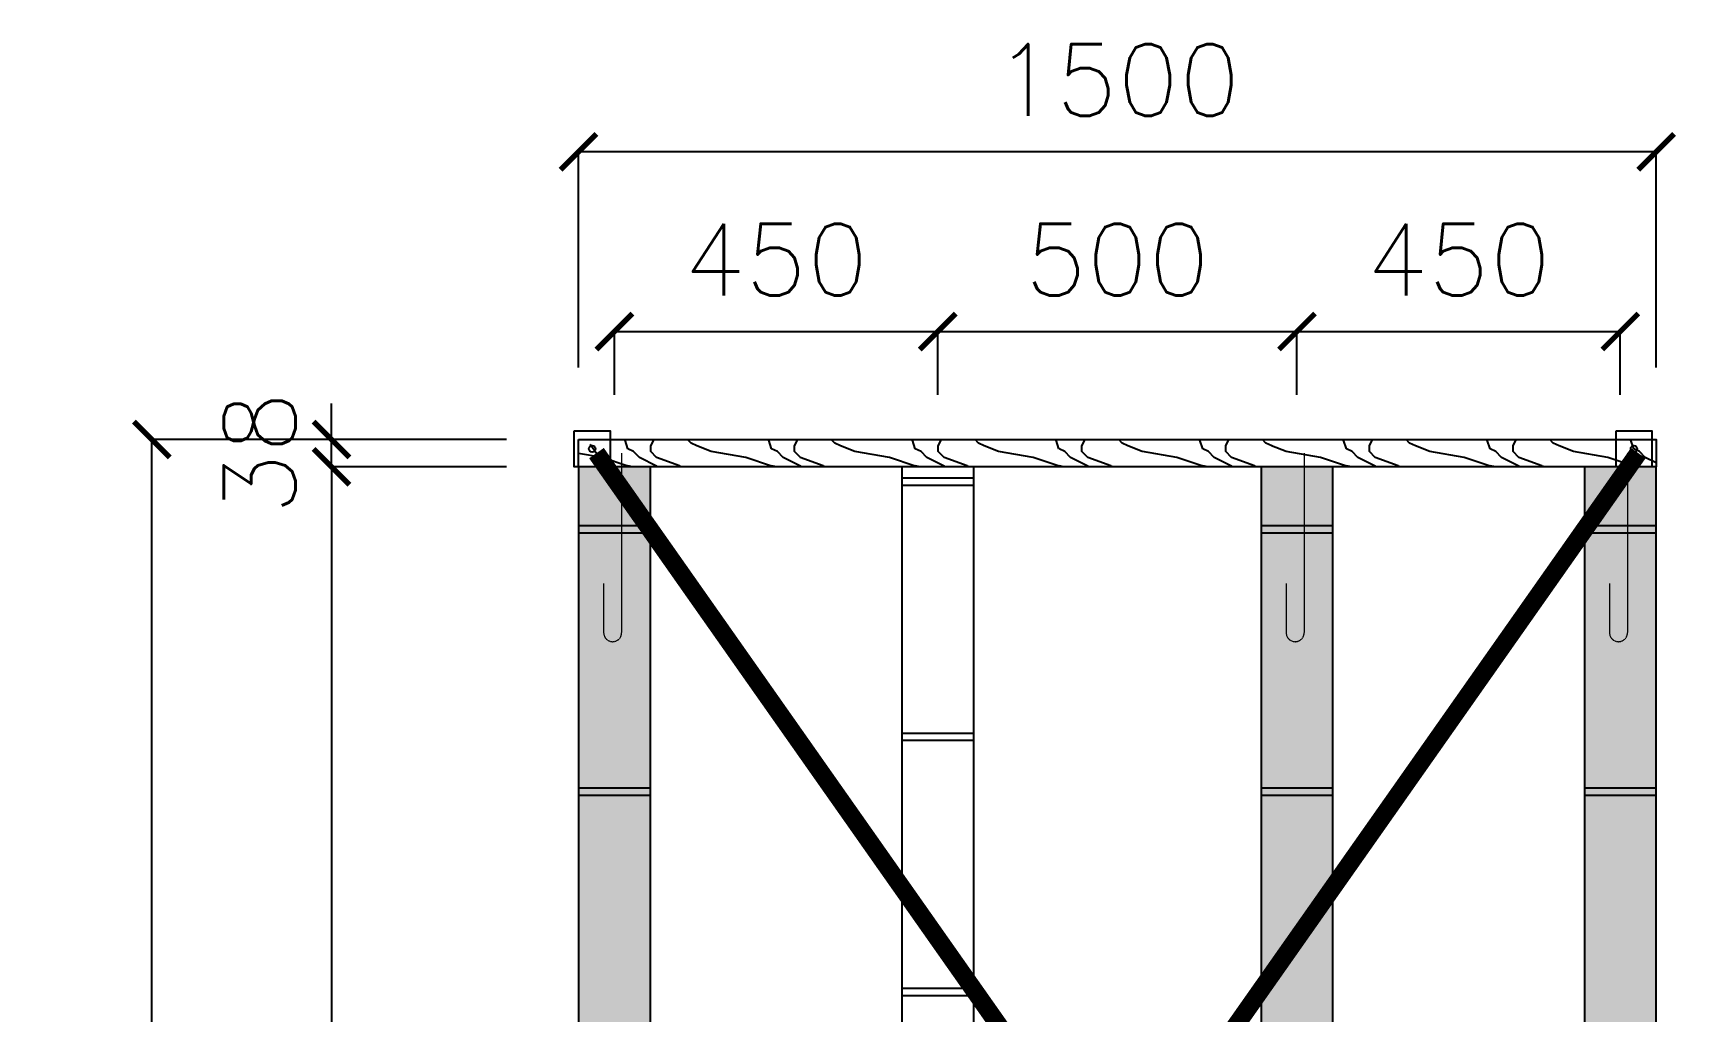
# Model space of a CAD drawing. Header units: inches. Extents: x 33 to 4252, y 11 to 9278.
# Drawn here: x 1245 to 3532, y 5564 to 6926 of the extents above; entities that cross this region are included whole.
import ezdxf

# ---------------------------------------------------------------- set-up
doc = ezdxf.new("R2010")
doc.units = ezdxf.units.IN
doc.header["$MEASUREMENT"] = 0
doc.set_wipeout_variables(frame=1)
doc.linetypes.add('HIDDEN2', pattern=[4.7625, 3.175, -1.5875])
doc.layers.get('Defpoints').update_dxf_attribs({"color": 36, "true_color": 0x703800})
doc.layers.add('.', color=5, linetype='Continuous', lineweight=70)
for name, color, linetype in [('0-S1', 1, 'Continuous'), ('0-S2', 2, 'Continuous'), ('0-S8', 8, 'Continuous'), ('1CO', 1, 'Continuous'), ('A-DIMENSIONS', 30, 'Continuous'), ('A-Hatch', 8, 'Continuous'), ('A-WALL', 4, 'Continuous'), ('AR-Bamboo Stud', 2, 'Continuous'), ('AR-Flatbar', 143, 'Continuous'), ('AR-Panels', 4, 'Continuous'), ('AR-Timber Plate', 3, 'Continuous'), ('Bolts', 4, 'HIDDEN2')]:
    doc.layers.add(name, color=color, linetype=linetype)
doc.layers.add('VP', color=7, linetype='Continuous', plot=False)
doc.styles.add('LEROY', font='simplex.shx')
doc.dimstyles.new('DIM100', dxfattribs={"dimscale": 0, "dimtxt": 220, "dimasz": 180, "dimexe": 220, "dimexo": 250, "dimgap": 1, "dimtad": 1, "dimtoh": 1, "dimlfac": 0.001, "dimzin": 1, "dimdsep": 46, "dimtxsty": 'LEROY', "dimblk1": 'ORIGIN', "dimblk2": 'ORIGIN', "dimsah": 1, "dimcen": 0.18, "dimclrd": 30, "dimclre": 30, "dimclrt": 7, "dimazin": 0, "dimtfac": 1, "dimtix": 1, "dimtmove": 1, "dimatfit": 3, "dimfxl": 1, "dimtvp": 1, "dimtolj": 2, "dimtzin": 0, "dimarcsym": 0})

# ---------------------------------------------------------------- blocks, each defined once
blk = doc.blocks.new('_ArchTick')
at = {"color": 0, "linetype": 'ByBlock', "const_width": 0.15}
blk.add_lwpolyline([(-0.5, -0.5), (0.5, 0.5)], dxfattribs=at)
blk = doc.blocks.new('*D32')
at = {"layer": 'A-DIMENSIONS', "color": 30, "transparency": 16777216}
for p, q in [((1904.7, 6321.7), (1660.9, 6321.7)), ((1660.9, 6321.7), (1660.9, 4297.7)), ((1904.7, 4297.7), (1660.9, 4297.7))]:
    blk.add_line(p, q, dxfattribs=at)
at = {"layer": 'Defpoints', "color": 0, "transparency": 16777216}
for p in [(2004.7, 6321.7), (1660.9, 4297.7), (2004.7, 4297.7)]:
    blk.add_point(p, dxfattribs=at)
at = {"layer": 'A-DIMENSIONS', "color": 30, "transparency": 16777216, "xscale": 50, "yscale": 50, "zscale": 50}
for p, rotation in [((1660.9, 6321.7), 90), ((1660.9, 4297.7), 270)]:
    blk.add_blockref('_ArchTick', p, dxfattribs=dict(at, rotation=rotation))
at = {"layer": 'A-DIMENSIONS', "color": 3, "transparency": 16777216, "insert": (1560.9, 5309.7), "char_height": 100, "attachment_point": 5, "rotation": 90, "style": 'LEROY'}
blk.add_mtext('\\A2;2024', dxfattribs=at)
blk = doc.blocks.new('*D34')
at = {"layer": 'A-DIMENSIONS', "color": 30, "transparency": 16777216}
for p, q in [((1660.9, 6359.7), (1660.9, 6409.7)), ((1904.7, 6359.7), (1660.9, 6359.7)), ((1660.9, 6321.7), (1660.9, 6359.7)), ((1904.7, 6321.7), (1660.9, 6321.7)), ((1660.9, 6321.7), (1660.9, 6271.7))]:
    blk.add_line(p, q, dxfattribs=at)
at = {"layer": 'Defpoints', "color": 0, "transparency": 16777216}
for p in [(1660.9, 6359.7), (2004.7, 6359.7), (2004.7, 6321.7)]:
    blk.add_point(p, dxfattribs=at)
at = {"layer": 'A-DIMENSIONS', "color": 30, "transparency": 16777216, "xscale": 50, "yscale": 50, "zscale": 50}
for p, rotation in [((1660.9, 6359.7), 270), ((1660.9, 6321.7), 90)]:
    blk.add_blockref('_ArchTick', p, dxfattribs=dict(at, rotation=rotation))
at = {"layer": 'A-DIMENSIONS', "color": 3, "transparency": 16777216, "insert": (1560.9, 6340.7), "char_height": 100, "attachment_point": 5, "rotation": 90, "style": 'LEROY'}
blk.add_mtext('\\A2;38', dxfattribs=at)
blk = doc.blocks.new('*D35')
at = {"layer": 'A-DIMENSIONS', "color": 30, "transparency": 16777216}
for p, q in [((2054.7, 6421.7), (2054.7, 6510)), ((2054.7, 6510), (2504.7, 6510)), ((2504.7, 6421.7), (2504.7, 6510))]:
    blk.add_line(p, q, dxfattribs=at)
at = {"layer": 'Defpoints', "color": 0, "transparency": 16777216}
for p in [(2504.7, 6510), (2054.7, 6321.7), (2504.7, 6321.7)]:
    blk.add_point(p, dxfattribs=at)
at = {"layer": 'A-DIMENSIONS', "color": 30, "transparency": 16777216, "xscale": 50, "yscale": 50, "zscale": 50, "rotation": 180}
blk.add_blockref('_ArchTick', (2054.7, 6510), dxfattribs=at)
at = {"layer": 'A-DIMENSIONS', "color": 30, "transparency": 16777216, "xscale": 50, "yscale": 50, "zscale": 50}
blk.add_blockref('_ArchTick', (2504.7, 6510), dxfattribs=at)
at = {"layer": 'A-DIMENSIONS', "color": 3, "transparency": 16777216, "insert": (2279.7, 6610), "char_height": 100, "attachment_point": 5, "style": 'LEROY'}
blk.add_mtext('\\A2;450', dxfattribs=at)
blk = doc.blocks.new('*D36')
at = {"layer": 'A-DIMENSIONS', "color": 30, "transparency": 16777216}
for p, q in [((2504.7, 6421.7), (2504.7, 6510)), ((2504.7, 6510), (3004.7, 6510)), ((3004.7, 6421.7), (3004.7, 6510))]:
    blk.add_line(p, q, dxfattribs=at)
at = {"layer": 'Defpoints', "color": 0, "transparency": 16777216}
for p in [(3004.7, 6510), (2504.7, 6321.7), (3004.7, 6321.7)]:
    blk.add_point(p, dxfattribs=at)
at = {"layer": 'A-DIMENSIONS', "color": 30, "transparency": 16777216, "xscale": 50, "yscale": 50, "zscale": 50, "rotation": 180}
blk.add_blockref('_ArchTick', (2504.7, 6510), dxfattribs=at)
at = {"layer": 'A-DIMENSIONS', "color": 30, "transparency": 16777216, "xscale": 50, "yscale": 50, "zscale": 50}
blk.add_blockref('_ArchTick', (3004.7, 6510), dxfattribs=at)
at = {"layer": 'A-DIMENSIONS', "color": 3, "transparency": 16777216, "insert": (2754.7, 6610), "char_height": 100, "attachment_point": 5, "style": 'LEROY'}
blk.add_mtext('\\A2;500', dxfattribs=at)
blk = doc.blocks.new('*D37')
at = {"layer": 'A-DIMENSIONS', "color": 30, "transparency": 16777216}
for p, q in [((2004.7, 6459.7), (2004.7, 6760)), ((3504.7, 6760), (2004.7, 6760)), ((3504.7, 6459.7), (3504.7, 6760))]:
    blk.add_line(p, q, dxfattribs=at)
at = {"layer": 'Defpoints', "color": 0, "transparency": 16777216}
for p in [(2004.7, 6760), (2004.7, 6359.7), (3504.7, 6359.7)]:
    blk.add_point(p, dxfattribs=at)
at = {"layer": 'A-DIMENSIONS', "color": 30, "transparency": 16777216, "xscale": 50, "yscale": 50, "zscale": 50, "rotation": 180}
blk.add_blockref('_ArchTick', (2004.7, 6760), dxfattribs=at)
at = {"layer": 'A-DIMENSIONS', "color": 30, "transparency": 16777216, "xscale": 50, "yscale": 50, "zscale": 50}
blk.add_blockref('_ArchTick', (3504.7, 6760), dxfattribs=at)
at = {"layer": 'A-DIMENSIONS', "color": 3, "transparency": 16777216, "insert": (2754.7, 6860), "char_height": 100, "attachment_point": 5, "style": 'LEROY'}
blk.add_mtext('\\A2;1500', dxfattribs=at)
blk = doc.blocks.new('*D38')
at = {"layer": 'A-DIMENSIONS', "color": 30, "transparency": 16777216}
for p, q in [((1904.7, 6359.8), (1410.9, 6359.8)), ((1410.9, 4259.7), (1410.9, 6359.8)), ((1904.7, 4259.7), (1410.9, 4259.7))]:
    blk.add_line(p, q, dxfattribs=at)
at = {"layer": 'Defpoints', "color": 0, "transparency": 16777216}
for p in [(1410.9, 6359.8), (2004.7, 6359.8), (2004.7, 4259.7)]:
    blk.add_point(p, dxfattribs=at)
at = {"layer": 'A-DIMENSIONS', "color": 30, "transparency": 16777216, "xscale": 50, "yscale": 50, "zscale": 50}
for p, rotation in [((1410.9, 6359.8), 90), ((1410.9, 4259.7), 270)]:
    blk.add_blockref('_ArchTick', p, dxfattribs=dict(at, rotation=rotation))
at = {"layer": 'A-DIMENSIONS', "color": 3, "transparency": 16777216, "insert": (1310.9, 5309.7), "char_height": 100, "attachment_point": 5, "rotation": 90, "style": 'LEROY'}
blk.add_mtext('\\A2;2100', dxfattribs=at)
blk = doc.blocks.new('A$C62F95397')
at = {"layer": 'Bolts', "lineweight": 0, "ltscale": 0.25}
for p, q in [((25, 262.5), (25, 12.5)), ((0, 80.8), (0, 12.5))]:
    blk.add_line(p, q, dxfattribs=at)
blk.add_arc((12.5, 12.5), 12.5, 180, 0, dxfattribs=at)
blk = doc.blocks.new('N2N')
blk.add_wipeout([(98002.7, -26144.8), (97902.7, -26144.8), (97902.7, -28168.8), (98002.7, -28168.8)]).dxf.layer = '0-S8'
at = {"layer": '.', "linetype": 'Continuous'}
h = blk.add_hatch(dxfattribs=at)
h.set_pattern_fill('DOTS', color=8, scale=10)
h.set_pattern_definition([(0, (7e-06, 48.67), (7.9375, 15.875), [0, -15.875])])
h.paths.add_polyline_path([(98002.7, -26144.8), (97902.7, -26144.8), (97902.7, -28168.8), (98002.7, -28168.8)])
at = {"layer": '0-S1'}
h = blk.add_hatch(dxfattribs=at)
h.set_pattern_fill('_USER', color=256, scale=365, pattern_type=0)
h.set_pattern_definition([(0, (97902.7, -25880.27), (0, 365), [])])
edge = h.paths.add_edge_path()
edge.add_line((97902.7, -26144.8), (98002.7, -26144.8))
edge.add_line((98002.7, -26117.1), (98002.7, -28118.8))
edge.add_line((98002.7, -28118.8), (97902.7, -28118.8))
edge.add_line((97902.7, -28118.8), (97902.7, -26121.8))
h = blk.add_hatch(dxfattribs=at)
h.set_pattern_fill('_USER', color=256, scale=365, pattern_type=0)
h.set_pattern_definition([(0, (97902.7, -25890.27), (0, 365), [])])
edge = h.paths.add_edge_path()
edge.add_line((97902.7, -26144.8), (98002.7, -26144.8))
edge.add_line((98002.7, -26124.9), (98002.7, -28138.8))
edge.add_line((98002.7, -28138.8), (97902.7, -28138.8))
edge.add_line((97902.7, -28138.8), (97902.7, -26135.8))
at = {"layer": '0-S2'}
blk.add_lwpolyline([(98002.7, -26144.8), (97902.7, -26144.8), (97902.7, -28168.8), (98002.7, -28168.8)], close=True, dxfattribs=at)
at = {"layer": 'Bolts', "ltscale": 0.5}
blk.add_line((97952.6, -28168.8), (97952.6, -27568.8), dxfattribs=at)
at = {"layer": 'Bolts'}
blk.add_blockref('A$C62F95397', (97937.6, -26388.2), dxfattribs=at)
blk = doc.blocks.new('BFGGBN')
at = {"layer": '1CO'}
blk.add_circle((6736.6, -34195.3), 4.5, dxfattribs=at)
at = {"layer": 'Defpoints'}
blk.add_lwpolyline([(6711.6, -34170.3), (6761.6, -34170.3), (6761.6, -34220.3), (6711.6, -34220.3)], close=True, dxfattribs=at)
blk = doc.blocks.new('Type B')
at = {"layer": '0-S1'}
h = blk.add_hatch(dxfattribs=at)
h.set_pattern_fill('_USER', color=256, scale=355, pattern_type=0)
h.set_pattern_definition([(0, (10628.1, 16236), (0, 355), [])])
edge = h.paths.add_edge_path()
edge.add_line((9748.3, 18210), (9848.3, 18210))
edge.add_line((9848.3, 18190.6), (9848.3, 16216))
edge.add_line((9848.3, 16216), (9748.3, 16216))
edge.add_line((9748.3, 16216), (9748.3, 18189.5))
h = blk.add_hatch(dxfattribs=at)
h.set_pattern_fill('_USER', color=256, scale=355, pattern_type=0)
h.set_pattern_definition([(0, (10628.1, 16246), (0, 355), [])])
edge = h.paths.add_edge_path()
edge.add_line((9748.3, 18210), (9848.3, 18210))
edge.add_line((9848.3, 18210), (9848.3, 16236))
edge.add_line((9848.3, 16236), (9748.3, 16236))
edge.add_line((9748.3, 16236), (9748.3, 18210))
at = {"layer": 'AR-Bamboo Stud'}
blk.add_lwpolyline([(9848.3, 18210), (9748.3, 18210), (9748.3, 16186), (9848.3, 16186)], close=True, dxfattribs=at)
blk = doc.blocks.new('1500 PANEL')
at = {"layer": 'AR-Bamboo Stud'}
for name, p in [('N2N', (74598.3, -219865)), ('N2N', (75548.3, -219865)), ('N2N', (75998.3, -219865)), ('Type B', (163202.6, -264219.9))]:
    blk.add_blockref(name, p, dxfattribs=at)
at = {"layer": 'A-Hatch'}
h = blk.add_hatch(dxfattribs=at)
h.set_pattern_fill('HWOD20E1', color=8, scale=4, pattern_type=2)
h.set_pattern_definition([(14.03624, (12789.32, -276977.27), (2e-07, 200), [32.9848, -791.6363]), (14.03624, (12989.32, -276977.27), (2e-07, 200), [32.9848, -791.6363]), (14.03624, (13189.32, -276977.27), (2e-07, 200), [32.9848, -791.6363]), (14.03624, (13389.32, -276977.27), (2e-07, 200), [32.9848, -791.6363]), (18.43495, (12821.32, -276969.27), (3e-07, 200), [37.9473, -594.5082]), (18.43495, (13021.32, -276969.27), (3e-07, 200), [37.9473, -594.5082]), (18.43495, (13221.32, -276969.27), (3e-07, 200), [37.9473, -594.5082]), (21.80141, (12857.32, -276957.27), (-5e-06, 200), [21.5407, -1055.4923]), (21.80141, (13057.32, -276957.27), (-5e-06, 200), [21.5407, -1055.4923]), (21.80141, (13257.32, -276957.27), (-5e-06, 200), [21.5407, -1055.4923]), (21.80141, (13457.32, -276957.27), (-5e-06, 200), [21.5407, -1055.4923]), (21.80141, (13657.32, -276957.27), (-5e-06, 200), [21.5407, -1055.4923]), (63.43495, (12877.325, -276949.265), (-3e-06, 199.999995), [8.94427, -438.26932]), (90, (12881.32, -276941.27), (-200, 1e-14), [8, -192]), (153.43495, (12881.32, -276933.27), (1e-05, 200), [8.94427, -438.2693]), (153.43495, (13081.32, -276933.27), (1e-05, 200), [8.94427, -438.2693]), (90, (12873.32, -276929.27), (-200, 1e-14), [8, -192]), (45, (12873.32, -276921.27), (1e-14, 200), [5.65685, -277.18585]), (45, (12877.32, -276917.27), (1e-14, 200), [5.65685, -277.18585]), (90, (12881.32, -276913.27), (-200, 1e-14), [4, -196]), (146.30994, (12881.32, -276909.27), (-1e-05, 200), [14.4222, -706.68805]), (146.30994, (13081.32, -276909.27), (-1e-05, 200), [14.4222, -706.68805]), (146.30994, (13281.32, -276909.27), (-1e-05, 200), [14.4222, -706.68805]), (168.69008, (12869.32, -276901.27), (-2e-05, 200), [20.3961, -999.4078]), (168.69008, (13069.32, -276901.27), (-2e-05, 200), [20.3961, -999.4078]), (168.69008, (13269.32, -276901.27), (-2e-05, 200), [20.3961, -999.4078]), (168.69008, (13469.32, -276901.27), (-2e-05, 200), [20.3961, -999.4078]), (168.69008, (13669.32, -276901.27), (-2e-05, 200), [20.3961, -999.4078]), (171.86989, (12849.32, -276897.27), (2e-05, 200), [28.2843, -1385.9293]), (171.86989, (13049.32, -276897.27), (2e-05, 200), [28.2843, -1385.9293]), (171.86989, (13249.32, -276897.27), (2e-05, 200), [28.2843, -1385.9293]), (171.86989, (13449.32, -276897.27), (2e-05, 200), [28.2843, -1385.9293]), (171.86989, (13649.32, -276897.27), (2e-05, 200), [28.2843, -1385.9293]), (171.86989, (13849.32, -276897.27), (2e-05, 200), [28.2843, -1385.9293]), (171.86989, (14049.32, -276897.27), (2e-05, 200), [28.2843, -1385.9293]), (172.87498, (12821.32, -276893.27), (-2e-06, 200), [32.249, -1580.2025]), (172.87498, (13021.32, -276893.27), (-2e-06, 200), [32.249, -1580.2025]), (172.87498, (13221.32, -276893.27), (-2e-06, 200), [32.249, -1580.2025]), (172.87498, (13421.32, -276893.27), (-2e-06, 200), [32.249, -1580.2025]), (172.87498, (13621.32, -276893.27), (-2e-06, 200), [32.249, -1580.2025]), (172.87498, (13821.32, -276893.27), (-2e-06, 200), [32.249, -1580.2025]), (172.87498, (14021.32, -276893.27), (-2e-06, 200), [32.249, -1580.2025]), (172.87498, (14221.32, -276893.27), (-2e-06, 200), [32.249, -1580.2025]), (20.85446, (12789.32, -277005.27), (-1e-06, 200), [89.889, -4404.552]), (20.85446, (12989.32, -277005.27), (-1e-06, 200), [89.889, -4404.552]), (20.85446, (13189.32, -277005.27), (-1e-06, 200), [89.889, -4404.552]), (20.85446, (13389.32, -277005.27), (-1e-06, 200), [89.889, -4404.552]), (20.85446, (13589.32, -277005.27), (-1e-06, 200), [89.889, -4404.552]), (20.85446, (13789.32, -277005.27), (-1e-06, 200), [89.889, -4404.552]), (20.85446, (13989.32, -277005.27), (-1e-06, 200), [89.889, -4404.552]), (20.85446, (14189.32, -277005.27), (-1e-06, 200), [89.889, -4404.552]), (20.85446, (14389.32, -277005.27), (-1e-06, 200), [89.889, -4404.552]), (20.85446, (14589.32, -277005.27), (-1e-06, 200), [89.889, -4404.552]), (20.85446, (14789.32, -277005.27), (-1e-06, 200), [89.889, -4404.552]), (20.85446, (14989.32, -277005.27), (-1e-06, 200), [89.889, -4404.552]), (20.85446, (15189.32, -277005.27), (-1e-06, 200), [89.889, -4404.552]), (20.85446, (15389.32, -277005.27), (-1e-06, 200), [89.889, -4404.552]), (20.85446, (15589.32, -277005.27), (-1e-06, 200), [89.889, -4404.552]), (20.85446, (15789.32, -277005.27), (-1e-06, 200), [89.889, -4404.552]), (20.85446, (15989.32, -277005.27), (-1e-06, 200), [89.889, -4404.552]), (20.85446, (16189.32, -277005.27), (-1e-06, 200), [89.889, -4404.552]), (20.85446, (16389.32, -277005.27), (-1e-06, 200), [89.889, -4404.552]), (20.85446, (16589.32, -277005.27), (-1e-06, 200), [89.889, -4404.552]), (20.85446, (16789.32, -277005.27), (-1e-06, 200), [89.889, -4404.552]), (23.96249, (12873.32, -276973.27), (-7e-06, 200), [39.3954, -1930.376]), (23.96249, (13073.32, -276973.27), (-7e-06, 200), [39.3954, -1930.376]), (23.96249, (13273.32, -276973.27), (-7e-06, 200), [39.3954, -1930.376]), (23.96249, (13473.32, -276973.27), (-7e-06, 200), [39.3954, -1930.376]), (23.96249, (13673.32, -276973.27), (-7e-06, 200), [39.3954, -1930.376]), (23.96249, (13873.32, -276973.27), (-7e-06, 200), [39.3954, -1930.376]), (23.96249, (14073.32, -276973.27), (-7e-06, 200), [39.3954, -1930.376]), (23.96249, (14273.32, -276973.27), (-7e-06, 200), [39.3954, -1930.376]), (23.96249, (14473.32, -276973.27), (-7e-06, 200), [39.3954, -1930.376]), (63.43495, (12909.325, -276957.265), (-3e-06, 199.999995), [8.94427, -438.26932]), (108.43495, (12913.325, -276949.265), (-9e-06, 200.000005), [12.6491, -619.8064]), (108.43495, (12909.325, -276937.265), (-9e-06, 200.000005), [12.6491, -619.8064]), (45, (12905.32, -276925.27), (1e-14, 200), [16.97056, -265.87216]), (71.56505, (12917.325, -276913.265), (6e-06, 200.000006), [12.6491, -619.8064]), (135, (12921.32, -276901.27), (1e-14, 200), [11.3137, -271.529]), (143.1301, (12913.32, -276893.27), (-5e-07, 200), [20, -980]), (143.1301, (13113.32, -276893.27), (-5e-07, 200), [20, -980]), (143.1301, (13313.32, -276893.27), (-5e-07, 200), [20, -980]), (143.1301, (13513.32, -276893.27), (-5e-07, 200), [20, -980]), (170.53767, (12897.32, -276881.27), (2e-05, 200), [24.331, -1192.2214]), (170.53767, (13097.32, -276881.27), (2e-05, 200), [24.331, -1192.2214]), (170.53767, (13297.32, -276881.27), (2e-05, 200), [24.331, -1192.2214]), (170.53767, (13497.32, -276881.27), (2e-05, 200), [24.331, -1192.2214]), (170.53767, (13697.32, -276881.27), (2e-05, 200), [24.331, -1192.2214]), (170.53767, (13897.32, -276881.27), (2e-05, 200), [24.331, -1192.2214]), (161.56505, (12873.32, -276877.27), (1e-05, 200), [37.9473, -594.5082]), (161.56505, (13073.32, -276877.27), (1e-05, 200), [37.9473, -594.5082]), (161.56505, (13273.32, -276877.27), (1e-05, 200), [37.9473, -594.5082]), (170.53767, (12837.32, -276865.27), (2e-05, 200), [48.6621, -1167.8904]), (170.53767, (13037.32, -276865.27), (2e-05, 200), [48.6621, -1167.8904]), (170.53767, (13237.32, -276865.27), (2e-05, 200), [48.6621, -1167.8904]), (170.53767, (13437.32, -276865.27), (2e-05, 200), [48.6621, -1167.8904]), (170.53767, (13637.32, -276865.27), (2e-05, 200), [48.6621, -1167.8904]), (170.53767, (13837.32, -276865.27), (2e-05, 200), [48.6621, -1167.8904]), (116.56505, (12869.325, -277025.265), (-1e-05, 200.000006), [8.94427, -438.26932]), (135, (12865.32, -277017.27), (1e-14, 200), [11.3137, -271.529]), (63.43495, (12857.325, -277009.265), (-3e-06, 199.999995), [8.94427, -438.26932]), (33.69007, (12861.32, -277001.27), (7e-06, 200), [28.8444, -692.2659]), (33.69007, (13061.32, -277001.27), (7e-06, 200), [28.8444, -692.2659]), (33.69007, (13261.32, -277001.27), (7e-06, 200), [28.8444, -692.2659]), (26.56505, (12885.32, -276985.27), (4e-06, 200), [35.7771, -411.4365]), (26.56505, (13085.32, -276985.27), (4e-06, 200), [35.7771, -411.4365]), (15.9454, (12917.32, -276969.27), (-3e-07, 200), [29.1204, -1426.9015]), (15.9454, (13117.32, -276969.27), (-3e-07, 200), [29.1204, -1426.9015]), (15.9454, (13317.32, -276969.27), (-3e-07, 200), [29.1204, -1426.9015]), (15.9454, (13517.32, -276969.27), (-3e-07, 200), [29.1204, -1426.9015]), (15.9454, (13717.32, -276969.27), (-3e-07, 200), [29.1204, -1426.9015]), (15.9454, (13917.32, -276969.27), (-3e-07, 200), [29.1204, -1426.9015]), (15.9454, (14117.32, -276969.27), (-3e-07, 200), [29.1204, -1426.9015]), (8.1301, (12945.32, -276961.27), (5e-07, 200), [28.2843, -1385.9293]), (8.1301, (13145.32, -276961.27), (5e-07, 200), [28.2843, -1385.9293]), (8.1301, (13345.32, -276961.27), (5e-07, 200), [28.2843, -1385.9293]), (8.1301, (13545.32, -276961.27), (5e-07, 200), [28.2843, -1385.9293]), (8.1301, (13745.32, -276961.27), (5e-07, 200), [28.2843, -1385.9293]), (8.1301, (13945.32, -276961.27), (5e-07, 200), [28.2843, -1385.9293]), (8.1301, (14145.32, -276961.27), (5e-07, 200), [28.2843, -1385.9293]), (14.03624, (12973.32, -276957.27), (2e-07, 200), [16.4924, -808.1287]), (14.03624, (13173.32, -276957.27), (2e-07, 200), [16.4924, -808.1287]), (14.03624, (13373.32, -276957.27), (2e-07, 200), [16.4924, -808.1287]), (14.03624, (13573.32, -276957.27), (2e-07, 200), [16.4924, -808.1287]), (270, (12869.32, -277025.27), (200, 1e-14), [4, -196]), (164.74489, (12989.32, -276889.27), (-4e-06, 200), [45.607, -2234.744]), (164.74489, (13189.32, -276889.27), (-4e-06, 200), [45.607, -2234.744]), (164.74489, (13389.32, -276889.27), (-4e-06, 200), [45.607, -2234.744]), (164.74489, (13589.32, -276889.27), (-4e-06, 200), [45.607, -2234.744]), (164.74489, (13789.32, -276889.27), (-4e-06, 200), [45.607, -2234.744]), (164.74489, (13989.32, -276889.27), (-4e-06, 200), [45.607, -2234.744]), (164.74489, (14189.32, -276889.27), (-4e-06, 200), [45.607, -2234.744]), (164.74489, (14389.32, -276889.27), (-4e-06, 200), [45.607, -2234.744]), (164.74489, (14589.32, -276889.27), (-4e-06, 200), [45.607, -2234.744]), (164.74489, (14789.32, -276889.27), (-4e-06, 200), [45.607, -2234.744]), (164.74489, (14989.32, -276889.27), (-4e-06, 200), [45.607, -2234.744]), (159.44395, (12945.32, -276877.27), (-2e-05, 200), [34.176, -1674.6248]), (159.44395, (13145.32, -276877.27), (-2e-05, 200), [34.176, -1674.6248]), (159.44395, (13345.32, -276877.27), (-2e-05, 200), [34.176, -1674.6248]), (159.44395, (13545.32, -276877.27), (-2e-05, 200), [34.176, -1674.6248]), (159.44395, (13745.32, -276877.27), (-2e-05, 200), [34.176, -1674.6248]), (159.44395, (13945.32, -276877.27), (-2e-05, 200), [34.176, -1674.6248]), (159.44395, (14145.32, -276877.27), (-2e-05, 200), [34.176, -1674.6248]), (159.44395, (14345.32, -276877.27), (-2e-05, 200), [34.176, -1674.6248]), (135, (12913.32, -276865.27), (1e-14, 200), [11.3137, -271.529]), (90, (12905.32, -276857.27), (-200, 1e-14), [8, -192]), (63.43495, (12905.325, -276849.265), (-3e-06, 199.999995), [8.94427, -438.26932]), (90, (12909.32, -276841.27), (-200, 1e-14), [8, -192]), (90, (12909.32, -276833.27), (-200, 1e-14), [4, -196]), (9.46232, (12789.32, -276953.27), (2e-06, 200), [24.331, -1192.2214]), (9.46232, (12989.32, -276953.27), (2e-06, 200), [24.331, -1192.2214]), (9.46232, (13189.32, -276953.27), (2e-06, 200), [24.331, -1192.2214]), (9.46232, (13389.32, -276953.27), (2e-06, 200), [24.331, -1192.2214]), (9.46232, (13589.32, -276953.27), (2e-06, 200), [24.331, -1192.2214]), (9.46232, (13789.32, -276953.27), (2e-06, 200), [24.331, -1192.2214]), (21.80141, (12813.32, -276949.27), (-5e-06, 200), [21.5407, -1055.4923]), (21.80141, (13013.32, -276949.27), (-5e-06, 200), [21.5407, -1055.4923]), (21.80141, (13213.32, -276949.27), (-5e-06, 200), [21.5407, -1055.4923]), (21.80141, (13413.32, -276949.27), (-5e-06, 200), [21.5407, -1055.4923]), (21.80141, (13613.32, -276949.27), (-5e-06, 200), [21.5407, -1055.4923]), (45, (12833.32, -276941.27), (1e-14, 200), [11.3137, -271.529]), (108.43495, (12841.325, -276933.265), (-9e-06, 200.000005), [12.6491, -619.8064]), (153.43495, (12837.32, -276921.27), (1e-05, 200), [17.88854, -429.32504]), (153.43495, (13037.32, -276921.27), (1e-05, 200), [17.88854, -429.32504]), (165.96376, (12821.32, -276913.27), (5e-06, 200), [16.4924, -808.1287]), (165.96376, (13021.32, -276913.27), (5e-06, 200), [16.4924, -808.1287]), (165.96376, (13221.32, -276913.27), (5e-06, 200), [16.4924, -808.1287]), (165.96376, (13421.32, -276913.27), (5e-06, 200), [16.4924, -808.1287]), (165.96376, (12805.32, -276909.27), (5e-06, 200), [16.4924, -808.1287]), (165.96376, (13005.32, -276909.27), (5e-06, 200), [16.4924, -808.1287]), (165.96376, (13205.32, -276909.27), (5e-06, 200), [16.4924, -808.1287]), (165.96376, (13405.32, -276909.27), (5e-06, 200), [16.4924, -808.1287]), (158.19859, (12989.32, -276857.27), (-2e-05, 200), [21.5407, -1055.4923]), (158.19859, (13189.32, -276857.27), (-2e-05, 200), [21.5407, -1055.4923]), (158.19859, (13389.32, -276857.27), (-2e-05, 200), [21.5407, -1055.4923]), (158.19859, (13589.32, -276857.27), (-2e-05, 200), [21.5407, -1055.4923]), (158.19859, (13789.32, -276857.27), (-2e-05, 200), [21.5407, -1055.4923]), (153.43495, (12969.32, -276849.27), (1e-05, 200), [8.94427, -438.2693]), (153.43495, (13169.32, -276849.27), (1e-05, 200), [8.94427, -438.2693]), (135, (12961.32, -276845.27), (1e-14, 200), [11.3137, -271.529]), (90, (12953.32, -276837.27), (-200, 1e-14), [4, -196]), (45, (12953.32, -276833.27), (1e-14, 200), [5.65685, -277.18585]), (165.96376, (12989.32, -276905.27), (5e-06, 200), [32.9848, -791.6363]), (165.96376, (13189.32, -276905.27), (5e-06, 200), [32.9848, -791.6363]), (165.96376, (13389.32, -276905.27), (5e-06, 200), [32.9848, -791.6363]), (165.96376, (13589.32, -276905.27), (5e-06, 200), [32.9848, -791.6363]), (161.56505, (12957.32, -276897.27), (1e-05, 200), [25.2982, -607.1573]), (161.56505, (13157.32, -276897.27), (1e-05, 200), [25.2982, -607.1573]), (161.56505, (13357.32, -276897.27), (1e-05, 200), [25.2982, -607.1573]), (149.03624, (12933.32, -276889.27), (1e-05, 200), [23.3238, -1142.8666]), (149.03624, (13133.32, -276889.27), (1e-05, 200), [23.3238, -1142.8666]), (149.03624, (13333.32, -276889.27), (1e-05, 200), [23.3238, -1142.8666]), (149.03624, (13533.32, -276889.27), (1e-05, 200), [23.3238, -1142.8666]), (149.03624, (13733.32, -276889.27), (1e-05, 200), [23.3238, -1142.8666]), (153.43495, (12913.32, -276877.27), (1e-05, 200), [26.8328, -420.38077]), (153.43495, (13113.32, -276877.27), (1e-05, 200), [26.8328, -420.38077]), (135, (12889.32, -276865.27), (1e-14, 200), [11.3137, -271.529]), (153.43495, (12881.32, -276857.27), (1e-05, 200), [8.94427, -438.2693]), (153.43495, (13081.32, -276857.27), (1e-05, 200), [8.94427, -438.2693]), (108.43495, (12873.325, -276853.265), (-9e-06, 200.000005), [12.6491, -619.8064]), (90, (12869.32, -276841.27), (-200, 1e-14), [12, -188]), (195.94539, (12989.32, -276977.27), (2e-05, 200), [29.1204, -1426.9015]), (195.94539, (13189.32, -276977.27), (2e-05, 200), [29.1204, -1426.9015]), (195.94539, (13389.32, -276977.27), (2e-05, 200), [29.1204, -1426.9015]), (195.94539, (13589.32, -276977.27), (2e-05, 200), [29.1204, -1426.9015]), (195.94539, (13789.32, -276977.27), (2e-05, 200), [29.1204, -1426.9015]), (195.94539, (13989.32, -276977.27), (2e-05, 200), [29.1204, -1426.9015]), (195.94539, (14189.32, -276977.27), (2e-05, 200), [29.1204, -1426.9015]), (206.56506, (12961.32, -276985.27), (-3e-05, 200), [8.94427, -438.2693]), (206.56506, (13161.32, -276985.27), (-3e-05, 200), [8.94427, -438.2693]), (180, (12989.32, -277005.27), (-2e-14, -200), [8, -192]), (90, (12909.32, -277029.27), (-200, 1e-14), [12, -188]), (45, (12909.32, -277017.27), (1e-14, 200), [5.65685, -277.18585]), (45, (12913.32, -277013.27), (1e-14, 200), [11.3137, -271.529]), (0, (12921.32, -277005.27), (0, 200), [12, -188]), (18.43495, (12933.32, -277005.27), (3e-07, 200), [12.6491, -619.8064]), (18.43495, (13133.32, -277005.27), (3e-07, 200), [12.6491, -619.8064]), (18.43495, (13333.32, -277005.27), (3e-07, 200), [12.6491, -619.8064]), (90, (12945.32, -277001.27), (-200, 1e-14), [8, -192]), (26.56505, (12945.32, -276993.27), (4e-06, 200), [8.94427, -438.2693]), (26.56505, (13145.32, -276993.27), (4e-06, 200), [8.94427, -438.2693]), (45, (12957.32, -277029.27), (1e-14, 200), [5.65685, -277.18585]), (26.56505, (12961.32, -277025.27), (4e-06, 200), [8.94427, -438.2693]), (26.56505, (13161.32, -277025.27), (4e-06, 200), [8.94427, -438.2693]), (26.56505, (12969.32, -277021.27), (4e-06, 200), [8.94427, -438.2693]), (26.56505, (13169.32, -277021.27), (4e-06, 200), [8.94427, -438.2693]), (90, (12977.32, -277017.27), (-200, 1e-14), [4, -196]), (90, (12977.32, -277013.27), (-200, 1e-14), [4, -196]), (45, (12977.32, -277009.27), (1e-14, 200), [5.65685, -277.18585])])
h.paths.add_polyline_path([(174001, -246010), (172500.9, -246009.8), (172500.9, -245971.9), (174001, -245971.8)])
at = {"layer": 'AR-Flatbar', "ltscale": 50, "const_width": 25}
for points in [[(173975.9, -245990.8), (172525.9, -248052.8)], [(172525.9, -245990.8), (173975.9, -248052.8)]]:
    blk.add_lwpolyline(points, dxfattribs=at)
at = {"layer": 'AR-Timber Plate'}
blk.add_lwpolyline([(172500.9, -245971.8), (174001, -245971.9), (174001, -246009.9), (172500.9, -246009.8)], close=True, dxfattribs=at)
at = {"layer": 'A-WALL'}
for p in [(165783.3, -211789.5), (167233.3, -211789.5)]:
    blk.add_blockref('BFGGBN', p, dxfattribs=at)
blk = doc.blocks.new('*D40')
at = {"layer": 'A-DIMENSIONS', "color": 30, "transparency": 16777216}
for p, q in [((3004.7, 6421.7), (3004.7, 6510)), ((3004.7, 6510), (3454.7, 6510)), ((3454.7, 6421.7), (3454.7, 6510))]:
    blk.add_line(p, q, dxfattribs=at)
at = {"layer": 'Defpoints', "color": 0, "transparency": 16777216}
for p in [(3454.7, 6510), (3004.7, 6321.7), (3454.7, 6321.7)]:
    blk.add_point(p, dxfattribs=at)
at = {"layer": 'A-DIMENSIONS', "color": 30, "transparency": 16777216, "xscale": 50, "yscale": 50, "zscale": 50, "rotation": 180}
blk.add_blockref('_ArchTick', (3004.7, 6510), dxfattribs=at)
at = {"layer": 'A-DIMENSIONS', "color": 30, "transparency": 16777216, "xscale": 50, "yscale": 50, "zscale": 50}
blk.add_blockref('_ArchTick', (3454.7, 6510), dxfattribs=at)
at = {"layer": 'A-DIMENSIONS', "color": 3, "transparency": 16777216, "insert": (3229.7, 6610), "char_height": 100, "attachment_point": 5, "style": 'LEROY'}
blk.add_mtext('\\A2;450', dxfattribs=at)

msp = doc.modelspace()

# ---------------------------------------------------------------- dimensions: what is measured, and where the dimension line sits
at = {"layer": 'A-DIMENSIONS'}
for base, p1, p2, picture, middle in [((2004.7, 6760, -18333.7), (3504.7, 6359.7, -18333.7), (2004.7, 6359.7, -18333.7), '*D37', (2754.7, 6860, -18333.7)), ((2504.7, 6510, -18333.7), (2054.7, 6321.7, -18333.7), (2504.7, 6321.7, -18333.7), '*D35', (2279.7, 6610, -18333.7)), ((3004.7, 6510, -18333.7), (2504.7, 6321.7, -18333.7), (3004.7, 6321.7, -18333.7), '*D36', (2754.7, 6610, -18333.7))]:
    dim = msp.add_linear_dim(base=base, p1=p1, p2=p2, dimstyle='DIM100', override={"dimscale": 1, "dimtxt": 100, "dimasz": 50, "dimexe": 0, "dimexo": 100, "dimgap": 50, "dimdec": 0, "dimlfac": 1, "dimblk1": 'ArchTick', "dimblk2": 'ArchTick', "dimclrt": 3, "dimlwd": -1, "dimlwe": -1}, dxfattribs=at)
    dim.commit()
    dim.dimension.update_dxf_attribs({"geometry": picture, "text_midpoint": middle})
for base, p1, p2, picture, middle in [((1660.9, 6359.7, -18333.7), (2004.7, 6321.7, -18333.7), (2004.7, 6359.7, -18333.7), '*D34', (1560.9, 6340.7, -18333.7)), ((1410.9, 6359.8, -18333.7), (2004.7, 4259.7, -18333.7), (2004.7, 6359.8, -18333.7), '*D38', (1310.9, 5309.7, -18333.7)), ((1660.9, 4297.7, -18333.7), (2004.7, 6321.7, -18333.7), (2004.7, 4297.7, -18333.7), '*D32', (1560.9, 5309.7, -18333.7))]:
    dim = msp.add_linear_dim(base=base, p1=p1, p2=p2, angle=90, dimstyle='DIM100', override={"dimscale": 1, "dimtxt": 100, "dimasz": 50, "dimexe": 0, "dimexo": 100, "dimgap": 50, "dimdec": 0, "dimlfac": 1, "dimblk1": 'ArchTick', "dimblk2": 'ArchTick', "dimclrt": 3, "dimlwd": -1, "dimlwe": -1}, dxfattribs=at)
    dim.commit()
    dim.dimension.update_dxf_attribs({"geometry": picture, "text_midpoint": middle})

# ---------------------------------------------------------------- next in the draw order: block references
at = {"layer": 'AR-Panels'}
msp.add_blockref('1500 PANEL', (-170496.2, 252331.6, -18333.7), dxfattribs=at)

# ---------------------------------------------------------------- next in the draw order: linework, layer by layer
at = {"layer": 'VP'}
msp.add_line((3488.3, 4266.5, -18333.7), (2021.1, 6353, -18333.7), dxfattribs=at)

# ---------------------------------------------------------------- next in the draw order: dimensions: what is measured, and where the dimension line sits
at = {"layer": 'A-DIMENSIONS'}
dim = msp.add_linear_dim(base=(3454.7, 6510, -18333.7), p1=(3004.7, 6321.7, -18333.7), p2=(3454.7, 6321.7, -18333.7), dimstyle='DIM100', override={"dimscale": 1, "dimtxt": 100, "dimasz": 50, "dimexe": 0, "dimexo": 100, "dimgap": 50, "dimdec": 0, "dimlfac": 1, "dimblk1": 'ArchTick', "dimblk2": 'ArchTick', "dimclrt": 3, "dimlwd": -1, "dimlwe": -1}, dxfattribs=at)
dim.commit()
dim.dimension.update_dxf_attribs({"geometry": '*D40', "text_midpoint": (3229.7, 6610, -18333.7)})

doc.saveas('drawing.dxf')
